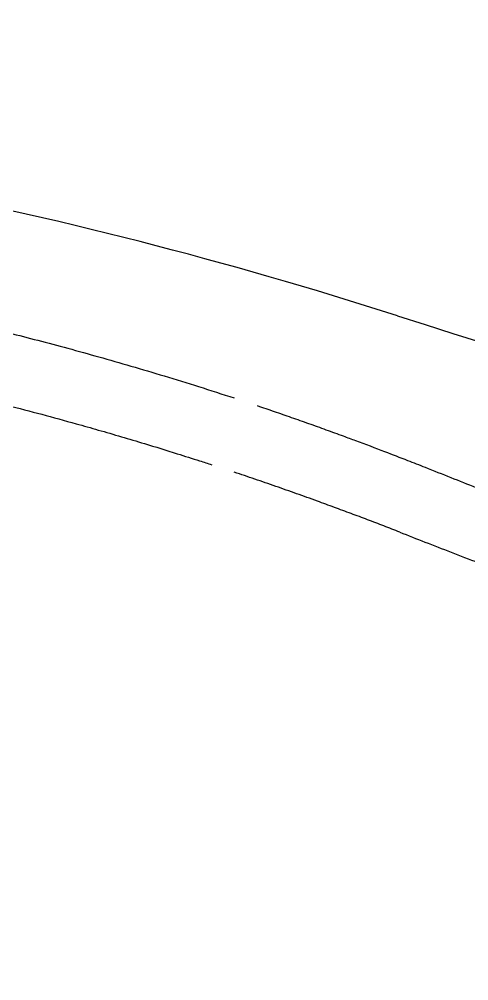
# Model space of a CAD drawing. Extents: x -4361 to 1554, y -156 to 2372.
# Drawn here: x -716.4 to -675.5, y 636.7 to 724.1 of the extents above; entities that cross this region are included whole.
import ezdxf

# ---------------------------------------------------------------- set-up
doc = ezdxf.new("R2010")
doc.units = 0
doc.header["$LTSCALE"] = 20
doc.header["$MEASUREMENT"] = 0
doc.linetypes.add('CENTER', pattern=[2, 1.25, -0.25, 0.25, -0.25])
doc.layers.get('0').update_dxf_attribs({"linetype": 'CONTINUOUS'})
doc.layers.add('CENTER', color=2, linetype='CENTER')

msp = doc.modelspace()

# ---------------------------------------------------------------- linework, layer by layer
for centre, radius, start, end in [((-804.475, 316.373), 400, 72.16883, 79.14419), ((-62.291, 2648.011), 2046.913, 252.377256, 261.838175)]:
    msp.add_arc(centre, radius, start, end)
for points, knots in [([(-748.45, 701.747), (-747.862, 701.661), (-746.687, 701.49), (-744.928, 701.221), (-743.173, 700.942), (-741.421, 700.654), (-739.673, 700.356), (-737.927, 700.048), (-736.184, 699.73), (-734.443, 699.402), (-732.703, 699.064), (-730.965, 698.715), (-729.228, 698.356), (-727.492, 697.987), (-725.756, 697.608), (-724.02, 697.218), (-722.046, 696.763), (-719.806, 696.23), (-717.268, 695.604), (-714.637, 694.931), (-711.911, 694.206), (-709.088, 693.428), (-706.167, 692.591), (-703.145, 691.691), (-700.018, 690.727), (-697.905, 690.042), (-696.829, 689.694)], [0, 0, 0, 0, 0.033573, 0.067095, 0.100574, 0.134018, 0.167433, 0.200829, 0.234213, 0.267593, 0.300977, 0.334372, 0.367786, 0.401228, 0.434705, 0.468225, 0.501796, 0.549156, 0.598394, 0.64955, 0.702674, 0.757819, 0.815048, 0.874433, 0.936053, 1, 1, 1, 1]), ([(-749.396, 695.405), (-748.822, 695.321), (-747.676, 695.153), (-745.958, 694.889), (-744.242, 694.617), (-742.527, 694.334), (-740.814, 694.041), (-739.102, 693.739), (-737.393, 693.427), (-735.685, 693.105), (-733.979, 692.773), (-732.275, 692.432), (-730.573, 692.081), (-728.873, 691.72), (-727.174, 691.35), (-725.479, 690.969), (-722.236, 690.223), (-717.461, 689.055), (-712.6, 687.756), (-708.445, 686.581), (-705.385, 685.679), (-702.319, 684.734), (-700.279, 684.086), (-699.234, 683.746), (-698.867, 683.627)], [0, 0, 0, 0, 0.033456, 0.066912, 0.100367, 0.133822, 0.167277, 0.200732, 0.234187, 0.267642, 0.301098, 0.334554, 0.36801, 0.401467, 0.434925, 0.468382, 0.501839, 0.627058, 0.75227, 0.792437, 0.876386, 0.936526, 0.977731, 1, 1, 1, 1]), ([(-694.733, 688.997), (-694.221, 688.823), (-693.189, 688.473), (-691.636, 687.933), (-690.07, 687.381), (-688.496, 686.816), (-687.076, 686.298), (-685.295, 685.639), (-683.345, 684.905), (-681.236, 684.093), (-680.013, 683.609), (-679.482, 683.4)], [0, 0, 0, 0, 0.0999141, 0.2012135, 0.3035452, 0.4065543, 0.5098841, 0.5827924, 0.7571417, 0.8945919, 1, 1, 1, 1]), ([(-679.482, 683.4), (-678.705, 683.089), (-677.166, 682.475), (-674.88, 681.569), (-672.639, 680.688), (-670.445, 679.83), (-668.296, 678.995), (-666.194, 678.184), (-664.137, 677.395), (-662.126, 676.628), (-657.431, 674.849), (-650.07, 672.112), (-639.979, 668.48), (-629.614, 664.873), (-619.287, 661.408), (-608.328, 657.861), (-597.039, 654.343), (-585.589, 650.924), (-574.36, 647.706), (-563.482, 644.719), (-552.468, 641.833), (-541.473, 639.085), (-533.034, 637.079), (-523.05, 635.705), (-519.64, 634.933), (-516.057, 634.136), (-512.304, 633.316), (-508.379, 632.474), (-505.707, 631.914), (-504.342, 631.628)], [0, 0, 0, 0, 0.0138734, 0.0274604, 0.0407621, 0.0537798, 0.0665145, 0.0789673, 0.0911392, 0.1030313, 0.1146445, 0.1743901, 0.2332494, 0.2926039, 0.3566416, 0.4143727, 0.4843971, 0.5538583, 0.6141013, 0.6800954, 0.7433561, 0.8059629, 0.8717218, 0.8905761, 0.9104379, 0.9313089, 0.9531911, 0.9760871, 1, 1, 1, 1]), ([(-681.783, 677.501), (-682.266, 677.689), (-683.239, 678.069), (-684.712, 678.632), (-686.21, 679.196), (-687.732, 679.76), (-689.383, 680.363), (-691.155, 680.999), (-693.051, 681.665), (-694.941, 682.318), (-696.205, 682.742), (-696.829, 682.951)], [0, 0, 0, 0, 0.097149, 0.195717, 0.295708, 0.397124, 0.499967, 0.625191, 0.750064, 0.876567, 1, 1, 1, 1]), ([(-681.783, 677.501), (-681.021, 677.202), (-679.467, 676.594), (-677.092, 675.672), (-674.629, 674.723), (-672.079, 673.746), (-669.441, 672.744), (-666.715, 671.716), (-663.9, 670.664), (-660.997, 669.588), (-658.006, 668.49), (-654.926, 667.369), (-651.756, 666.228), (-648.498, 665.066), (-645.15, 663.885), (-639.164, 661.798), (-630.908, 658.988), (-619.999, 655.408), (-609.215, 651.995), (-598.212, 648.64), (-587.079, 645.368), (-576.145, 642.282), (-564.725, 639.19), (-555.224, 636.736), (-547.219, 634.747), (-541.478, 633.356), (-536, 632.062), (-530.785, 630.86), (-521.834, 629.745), (-517.146, 628.713), (-512.721, 627.759), (-508.559, 626.879), (-505.874, 626.325), (-504.575, 626.057)], [0, 0, 0, 0, 0.013424, 0.027348, 0.041772, 0.056697, 0.072123, 0.088049, 0.104475, 0.121401, 0.138828, 0.156755, 0.175183, 0.19411, 0.213538, 0.233466, 0.298234, 0.356863, 0.422389, 0.484648, 0.546773, 0.614348, 0.673042, 0.743504, 0.777991, 0.810981, 0.842475, 0.872471, 0.900971, 0.927974, 0.953479, 0.977488, 1, 1, 1, 1])]:
    msp.add_open_spline(points, degree=3, knots=knots)
at = {"layer": 'CENTER', "color": 1, "linetype": 'CENTER', "ltscale": 2}
msp.add_arc((-818.144, 649.4), 480.222, 355.55686, 87.16233, dxfattribs=at)

doc.saveas('drawing.dxf')
